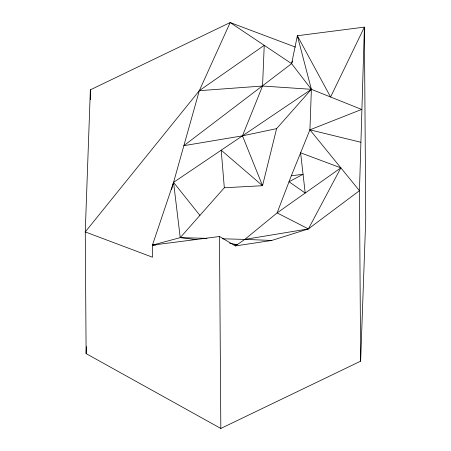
<?xml version="1.0" encoding="UTF-8"?>
<svg xmlns="http://www.w3.org/2000/svg" width="451" height="451" viewBox="0 0 451 451"><rect width="100%" height="100%" fill="white"/><g stroke="black" fill="none" stroke-linecap="round" stroke-linejoin="round"><path stroke-width="0.68" d="M297.372 37.749L297.361 35.73L311.376 89.315L276.598 128.642L242.469 135.836L183.867 145.673L291.605 63.653L297.361 35.73L364.397 27.116L359.453 190.7L360.642 361.166L220.827 428.45L86.113 353.629L85.262 231.932L90.358 89.834L230.173 22.55L295.467 47.101M86.113 353.629L86.366 346.599M235.394 245.925L271.739 240.451L308.405 228.905L359.453 190.7L309.922 129.832L361.634 109.435L311.376 89.315L173.562 182.356L152.449 245.113L180.225 237.632L224.327 187.757L262.538 185.699L242.469 135.836L262.544 86.023L264.235 45.337L199.314 90.674L85.262 231.932L152.534 257.228L152.449 245.113L219.49 236.504L235.394 245.925L244.808 239.402L277.111 212.911L291.301 175.794L309.922 129.832L311.376 89.315L291.605 63.653L230.173 22.55L199.314 90.674L171.481 189.775M360.642 361.166L365.738 219.068L364.397 27.116L330.589 97.004L297.361 35.73M276.598 128.642L262.538 185.699L221.199 150.194L224.327 187.757M291.605 63.653L292.581 61.02M222.388 238.788L244.808 239.402L308.405 228.905L340.86 167.851L300.608 152.81L305.209 193.051L289.023 181.753L303.066 174.283L291.301 175.794M340.86 167.851L277.111 212.911L308.405 228.905M199.314 90.674L262.544 86.023L311.376 89.315M152.449 245.113L155.95 245.102M199.894 215.386L173.562 182.356L180.225 237.632L206.93 238.365M244.808 239.402L271.739 240.451M180.225 237.632L196.873 239.712M234.323 244.397L237.096 244.746L229.644 243.19M309.922 129.832L360.727 142.228M219.49 236.504L220.827 428.45M90.358 89.834L90.425 99.682"/></g></svg>
